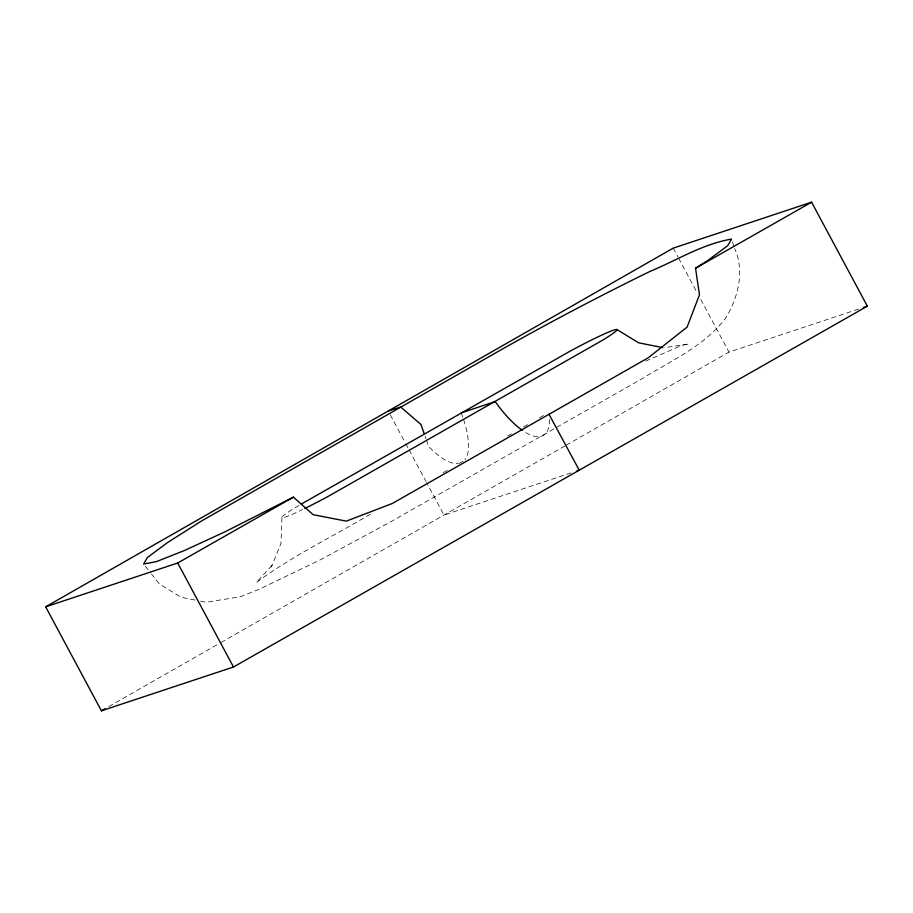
<?xml version="1.0" encoding="UTF-8"?>
<svg xmlns="http://www.w3.org/2000/svg" width="913" height="913" viewBox="0 0 913 913"><rect width="100%" height="100%" fill="white"/><g stroke="black" fill="none" stroke-linecap="round" stroke-linejoin="round"><path stroke-width="0.68" stroke-dasharray="4.57 3.42" d="M281.934 517.728L281.01 543.246L271.378 567.019L272.964 564.268L256.256 582.608C292.365 555.834 333.279 536.41 371.717 513.323M298.905 505.494L296.52 506.886A48.503 3.218 -28.2 0 0 302.477 509.591M564.919 445.943L220.147 642.969M566.151 445.236L728.996 352.121L859.293 308.856M108.83 706.571L218.915 643.676M443.216 472.626L448.146 469.818M459.239 463.507L464.169 460.7M507.457 436.06L512.398 433.241M523.537 426.907L528.479 424.1M539.606 417.755L544.559 414.947M645.662 361.08L682.045 345.285L689.053 343.961L663.66 347.807M571.116 472.877L444.015 515.069L426.554 482.486M195.005 600.046L181.082 597.25L159.364 583.989L151.478 574.026M200.586 601.153L206.155 602.272L240.256 596.771L259.395 589.182L320.623 559.68L390.969 521.665L642.307 378.598C671.5 360.475 704.585 345.959 725.846 317.815C738.16 297.284 744.905 271.218 734.623 248.496M145.35 566.277L150.611 572.919M673.235 248.131L677.937 256.907M678.61 258.151L697.418 293.233M700.785 299.498L728.996 352.121M390.273 414.833L405.052 442.394M405.726 443.65L408.408 448.66M409.081 449.915L425.88 481.242M425.059 436.163L425.96 438.754M426.405 440.043L428.665 446.503A73.314 26.1 60.4 0 0 458.326 463.576M732.431 241.774L734.178 247.149M549.329 419.466L549.569 423.347A73.314 26.1 60.4 0 1 524.37 431.712M461.248 412.859A73.314 26.1 60.4 0 1 463.176 418.291M463.621 419.638A73.314 26.1 60.4 0 1 464.945 459.81"/><path stroke-width="1.37" d="M695.546 268.239L707.837 260.445L727.787 245.608L731.553 239.092C702.519 243.988 676.921 260.285 650.022 271.412C599.67 296.006 550.083 322.141 501.283 349.679L201.499 521.015L167.319 542.71L147.37 557.535L143.603 564.063L156.397 561.632L184.483 550.493L225.134 531.743L293.404 497.151L313.136 514.704L346.312 521.129L392.328 503.474L648.082 357.896L687.078 327.151L699.461 294.796L695.546 268.239L811.589 202.184L867.35 306.175L233.477 667.004L101.411 710.816L45.65 606.825L673.235 248.131L811.589 202.184M301.279 504.102L570.579 350.889A48.503 3.218 -28.2 0 1 613.639 330.141A48.503 3.218 -28.2 0 1 602.283 340.366L328.224 496.364A48.503 3.218 -28.2 0 1 304.805 508.461M101.411 710.816L105.121 708.693M45.65 606.825L177.715 563.001L293.404 497.151M388.253 411.078L400.647 406.97L420.984 424.534L424.146 433.584M461.248 412.859L495.177 401.594A73.314 26.1 60.4 0 0 522.419 430.4M863.321 307.521L867.35 306.175M576.525 471.085L579.23 470.184L549.01 414.285M662.267 347.533L638.586 342.797L616.868 329.525M177.715 563.001L233.477 667.004"/></g></svg>
